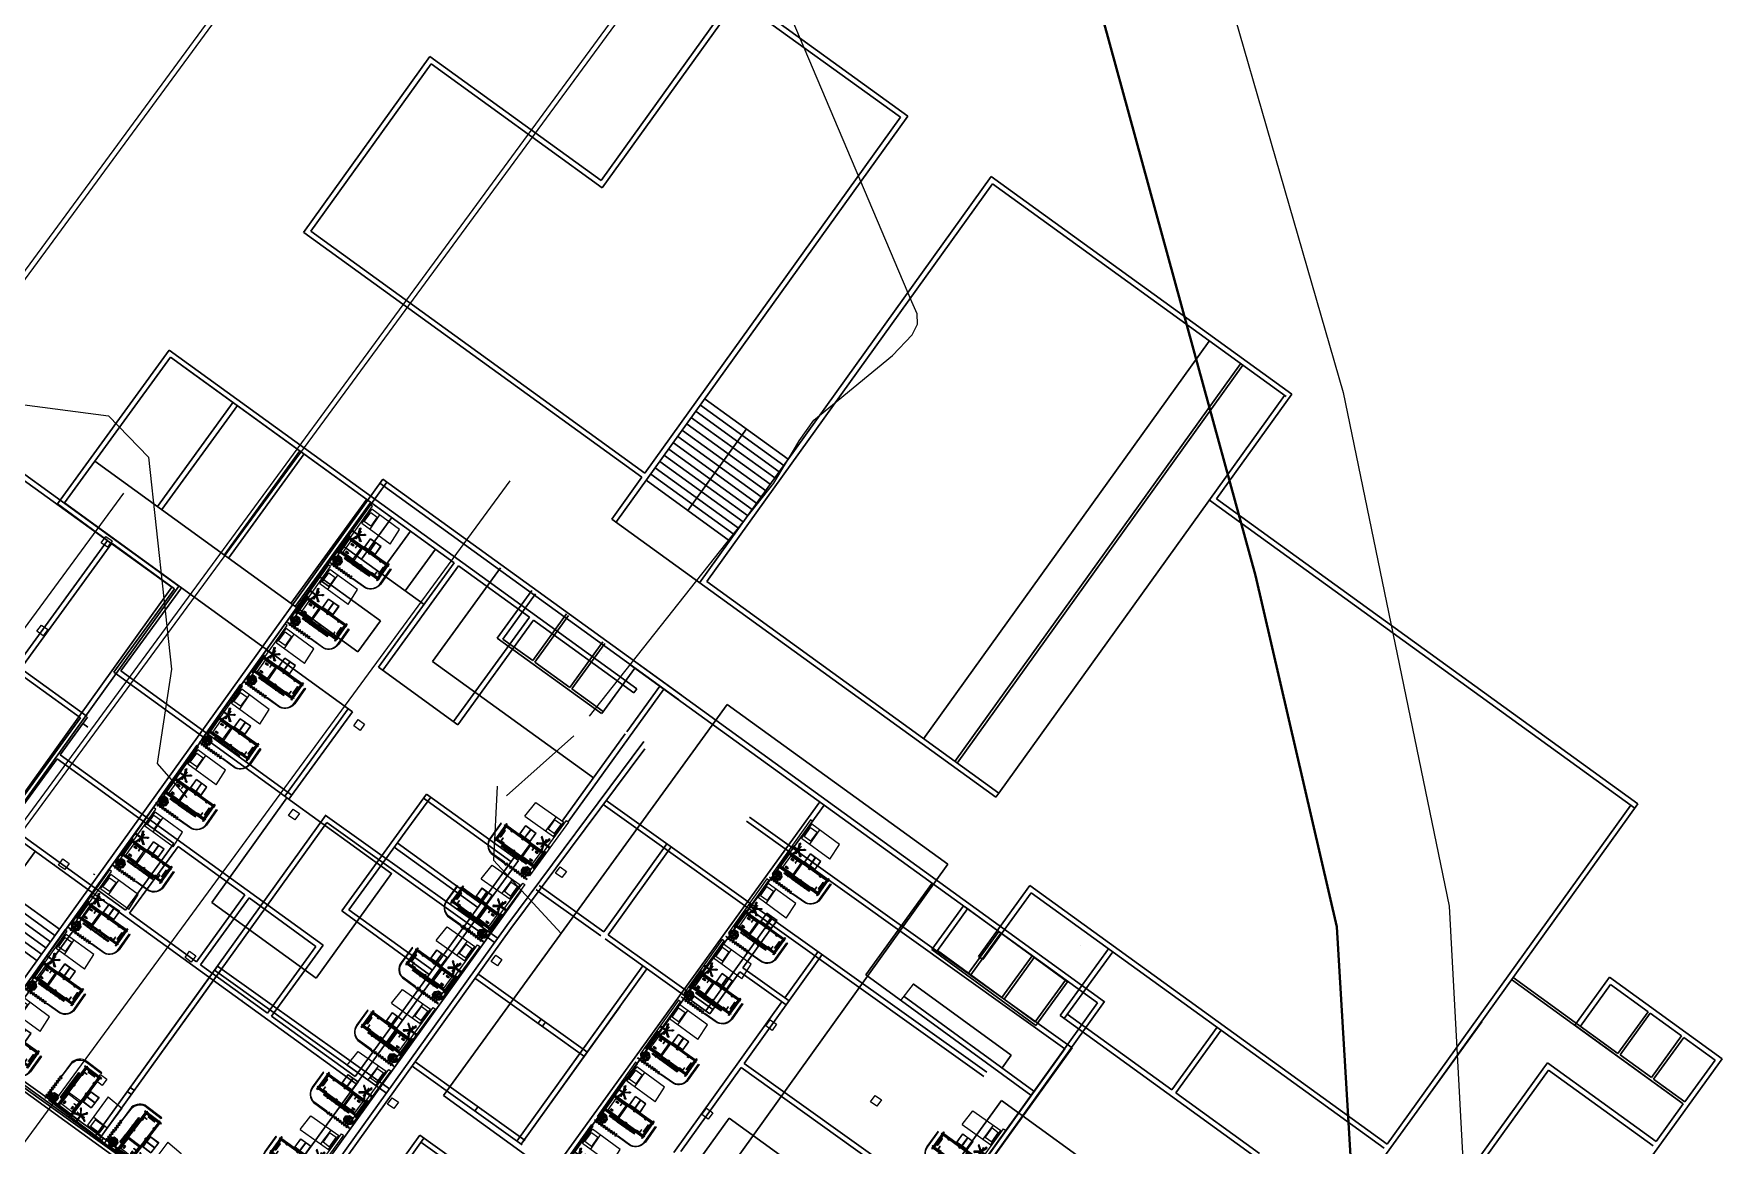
# Model space of a CAD drawing. Header units: metres. Extents: x 141303 to 146299, y 125960 to 127091.
# Drawn here: x 142355.6 to 142421.1, y 126645.2 to 126688.4 of the extents above; entities that cross this region are included whole.
import ezdxf

# ---------------------------------------------------------------- set-up
doc = ezdxf.new("R2010")
doc.units = ezdxf.units.M
doc.header["$MEASUREMENT"] = 0
for name, pattern in [('ACAD_ISO04W100', [30, 24, -3, 0, -3]), ('C05 _MOB-EQUIP URGENCIAS Y TOCOCIRUGÍA$0$006_URGENCIAS & TOCOCIRUGÍA$0$03.-PRIMER NIVEL GENERAL$0$XR-PLANTA 3ER NIVEL$0$DASHED', [19.05, 12.7, -6.35]), ('C05 _MOB-EQUIP URGENCIAS Y TOCOCIRUGÍA$0$006_URGENCIAS & TOCOCIRUGÍA$0$03.-PRIMER NIVEL GENERAL$0$XR-PLANTA 3ER NIVEL$0$DASHED2', [0.375, 0.25, -0.125])]:
    doc.linetypes.add(name, pattern=pattern)
doc.layers.add('FURNITURE', color=6, linetype='Continuous')
doc.layers.add('projection lines', color=221, linetype='Continuous')
for name, color, linetype, lineweight in [('new column', 4, 'Continuous', 25), ('NVMI-CONTOUR', 43, 'Continuous', 13), ('NVMI_ROAD', 253, 'Continuous', 20), ('NVMI_SITEBOUNDARY', 255, 'ACAD_ISO04W100', 40), ('NVMI_WALL', 7, 'Continuous', 30)]:
    doc.layers.add(name, color=color, linetype=linetype, lineweight=lineweight)
doc.layers.get('0').off()

# ---------------------------------------------------------------- blocks, each defined once
blk = doc.blocks.new('C05 _MOB-EQUIP URGENCIAS Y TOCOCIRUGÍA$0$cortina antibacterial')
blk.add_lwpolyline([(300.266, -580.673), (300.266, -580.651), (300.266, -580.673), (300.199, -580.673), (300.266, -580.761), (300.266, -580.783), (300.199, -580.783), (300.266, -580.871), (300.266, -580.893), (300.199, -580.893), (300.266, -580.981), (300.266, -581.003), (300.199, -581.003), (300.266, -581.091), (300.266, -581.113), (300.199, -581.113), (300.266, -581.201), (300.266, -581.223), (300.199, -581.223), (300.231, -581.309), (300.231, -581.921, 0.354939), (300.651, -582.281), (301.378, -582.281), (301.378, -582.311), (300.651, -582.311, -0.359051), (300.201, -581.921), (300.201, -581.313), (300.166, -581.223), (300.166, -581.201), (300.233, -581.201), (300.166, -581.113), (300.166, -581.091), (300.233, -581.091), (300.166, -581.003), (300.166, -580.981), (300.233, -580.981), (300.166, -580.893), (300.166, -580.871), (300.233, -580.871), (300.166, -580.783), (300.166, -580.761), (300.233, -580.761), (300.166, -580.673), (300.166, -580.651), (300.233, -580.651), (300.166, -580.563), (300.166, -580.541), (300.233, -580.541), (300.166, -580.453), (300.166, -580.431), (300.233, -580.431), (300.166, -580.343), (300.166, -580.321), (300.233, -580.321), (300.205, -580.281), (300.205, -580.211), (300.227, -580.211), (300.227, -580.274), (300.266, -580.321), (300.266, -580.343), (300.199, -580.343), (300.266, -580.431), (300.266, -580.453), (300.199, -580.453), (300.266, -580.541), (300.266, -580.563), (300.199, -580.563), (300.266, -580.651)], format="xyb")
blk = doc.blocks.new('bed ward')
at = {"layer": 'FURNITURE'}
for p, q in [((142390.8, 126644.899), (142391.223, 126645.43)), ((142391.223, 126645.43), (142392.307, 126644.667)), ((142390.8, 126644.899), (142391.91, 126644.116)), ((142392.007, 126644.879), (142391.6, 126644.335)), ((142391.91, 126644.116), (142392.307, 126644.667)), ((142392.41, 126644.731), (142392.492, 126644.674))]:
    blk.add_line(p, q, dxfattribs=at)
at = {"layer": 'FURNITURE', "linetype": 'Continuous', "lineweight": 0}
for p, q in [((142390.016, 126644.532, 310.935), (142389.675, 126644.062, 310.935)), ((142390.044, 126644.511, 310.935), (142389.703, 126644.042, 310.935)), ((142390.068, 126644.493, 310.935), (142389.727, 126644.024, 310.935)), ((142390.014, 126644.357, 310.935), (142389.84, 126644.118, 310.935)), ((142390.006, 126644.569, 310.935), (142389.991, 126644.549, 310.935)), ((142389.991, 126644.549, 310.935), (142391.569, 126643.403, 310.935)), ((142390.006, 126644.569, 310.935), (142391.583, 126643.423, 310.935)), ((142390.08, 126644.621, 310.935), (142390.03, 126644.551, 310.935)), ((142390.109, 126644.6, 310.935), (142390.058, 126644.53, 310.935)), ((142390.077, 126644.549, 310.935), (142390.061, 126644.528, 310.935)), ((142390.08, 126644.621, 310.935), (142390.109, 126644.6, 310.935)), ((142390.086, 126644.518, 310.935), (142390.082, 126644.513, 310.935)), ((142390.086, 126644.518, 310.935), (142391.51, 126643.483, 310.935)), ((142390.091, 126644.551, 310.935), (142391.539, 126643.499, 310.935)), ((142390.117, 126644.487, 310.935), (142390.103, 126644.468, 310.935)), ((142390.596, 126644.216, 310.935), (142390.831, 126644.54, 310.935)), ((142390.61, 126644.219, 310.935), (142390.834, 126644.526, 310.935)), ((142390.796, 126644.083, 310.935), (142391.02, 126644.391, 310.935)), ((142390.799, 126644.069, 310.935), (142391.034, 126644.393, 310.935)), ((142390.812, 126644.072, 310.935), (142391.036, 126644.379, 310.935)), ((142390.831, 126644.54, 310.935), (142391.236, 126644.246, 310.935)), ((142390.834, 126644.526, 310.935), (142391.02, 126644.391, 310.935)), ((142391.036, 126644.379, 310.935), (142391.222, 126644.244, 310.935)), ((142389.661, 126644.043, 310.935), (142389.61, 126643.973, 310.935)), ((142389.61, 126643.973, 310.935), (142389.639, 126643.953, 310.935)), ((142389.651, 126644.08, 310.935), (142389.637, 126644.06, 310.935)), ((142389.637, 126644.06, 310.935), (142391.214, 126642.914, 310.935)), ((142389.689, 126644.022, 310.935), (142389.639, 126643.953, 310.935)), ((142389.651, 126644.08, 310.935), (142391.228, 126642.934, 310.935)), ((142389.692, 126644.02, 310.935), (142389.677, 126643.999, 310.935)), ((142389.679, 126643.985, 310.935), (142391.13, 126642.931, 310.935)), ((142389.713, 126644.005, 310.935), (142389.706, 126643.995, 310.935)), ((142389.706, 126643.995, 310.935), (142391.13, 126642.961, 310.935)), ((142389.762, 126643.999, 310.935), (142389.748, 126643.979, 310.935)), ((142389.94, 126644.061, 310.935), (142389.858, 126643.948, 310.935)), ((142389.858, 126643.948, 310.935), (142389.98, 126643.859, 310.935)), ((142390.033, 126644.343, 310.935), (142389.859, 126644.104, 310.935)), ((142389.949, 126644.055, 310.935), (142389.873, 126643.95, 310.935)), ((142389.873, 126643.95, 310.935), (142389.937, 126643.904, 310.935)), ((142390.537, 126643.265, 310.935), (142389.878, 126643.743, 310.935)), ((142390.558, 126643.293, 310.935), (142389.899, 126643.772, 310.935)), ((142389.939, 126643.907, 310.935), (142389.93, 126643.895, 310.935)), ((142389.939, 126643.907, 310.935), (142389.989, 126643.871, 310.935)), ((142389.94, 126644.061, 310.935), (142389.949, 126644.055, 310.935)), ((142389.989, 126643.871, 310.935), (142389.98, 126643.859, 310.935)), ((142390.254, 126644.34, 310.935), (142390.245, 126644.328, 310.935)), ((142390.245, 126644.328, 310.935), (142390.294, 126644.292, 310.935)), ((142390.254, 126644.34, 310.935), (142390.303, 126644.304, 310.935)), ((142390.303, 126644.304, 310.935), (142390.294, 126644.292, 310.935)), ((142390.596, 126644.216, 310.935), (142391.001, 126643.923, 310.935)), ((142390.61, 126644.219, 310.935), (142390.796, 126644.083, 310.935)), ((142390.973, 126643.806, 310.935), (142390.661, 126643.376, 310.935)), ((142390.675, 126644.034, 310.935), (142390.666, 126644.022, 310.935)), ((142390.666, 126644.022, 310.935), (142390.716, 126643.986, 310.935)), ((142390.675, 126644.034, 310.935), (142390.725, 126643.998, 310.935)), ((142391.017, 126643.775, 310.935), (142390.704, 126643.344, 310.935)), ((142390.725, 126643.998, 310.935), (142390.716, 126643.986, 310.935)), ((142390.812, 126644.072, 310.935), (142390.999, 126643.936, 310.935)), ((142390.973, 126643.806, 310.935), (142391.148, 126643.68, 310.935)), ((142390.999, 126643.936, 310.935), (142391.222, 126644.244, 310.935)), ((142391.001, 126643.923, 310.935), (142391.236, 126644.246, 310.935)), ((142391.038, 126643.766, 310.935), (142391.047, 126643.779, 310.935)), ((142391.087, 126643.731, 310.935), (142391.038, 126643.766, 310.935)), ((142391.169, 126643.69, 310.935), (142391.047, 126643.779, 310.935)), ((142391.087, 126643.731, 310.935), (142391.096, 126643.743, 310.935)), ((142391.153, 126643.687, 310.935), (142391.09, 126643.734, 310.935)), ((142390.007, 126643.668, 310.935), (142390.009, 126643.67, 310.935)), ((142390.007, 126643.668, 310.935), (142390.052, 126643.639, 310.935)), ((142390.009, 126643.67, 310.935), (142390.053, 126643.642, 310.935)), ((142390.089, 126643.612, 310.935), (142390.009, 126643.67, 310.935)), ((142390.046, 126643.643, 310.935), (142390.091, 126643.614, 310.935)), ((142390.157, 126643.559, 310.935), (142390.158, 126643.562, 310.935)), ((142390.157, 126643.559, 310.935), (142390.201, 126643.531, 310.935)), ((142390.238, 126643.503, 310.935), (142390.158, 126643.562, 310.935)), ((142390.158, 126643.562, 310.935), (142390.203, 126643.533, 310.935)), ((142390.194, 126643.532, 310.935), (142390.238, 126643.503, 310.935)), ((142390.196, 126643.534, 310.935), (142390.24, 126643.506, 310.935)), ((142390.238, 126643.503, 310.935), (142390.24, 126643.506, 310.935)), ((142390.361, 126643.601, 310.935), (142390.352, 126643.589, 310.935)), ((142390.352, 126643.589, 310.935), (142390.401, 126643.553, 310.935)), ((142390.361, 126643.601, 310.935), (142390.41, 126643.565, 310.935)), ((142390.41, 126643.565, 310.935), (142390.401, 126643.553, 310.935)), ((142390.508, 126643.304, 310.935), (142390.51, 126643.306, 310.935)), ((142390.508, 126643.304, 310.935), (142390.552, 126643.276, 310.935)), ((142390.51, 126643.306, 310.935), (142390.554, 126643.278, 310.935)), ((142390.59, 126643.248, 310.935), (142390.51, 126643.306, 310.935)), ((142390.545, 126643.276, 310.935), (142390.59, 126643.248, 310.935)), ((142390.547, 126643.279, 310.935), (142390.591, 126643.251, 310.935)), ((142390.549, 126643.281, 310.935), (142390.571, 126643.312, 310.935)), ((142390.59, 126643.248, 310.935), (142390.591, 126643.251, 310.935)), ((142390.661, 126643.376, 310.935), (142391.093, 126643.062, 310.935)), ((142390.667, 126643.188, 310.935), (142390.669, 126643.191, 310.935)), ((142390.667, 126643.188, 310.935), (142390.711, 126643.16, 310.935)), ((142390.669, 126643.191, 310.935), (142390.713, 126643.163, 310.935)), ((142390.749, 126643.133, 310.935), (142390.669, 126643.191, 310.935)), ((142390.704, 126643.161, 310.935), (142390.749, 126643.133, 310.935)), ((142390.706, 126643.163, 310.935), (142390.75, 126643.135, 310.935)), ((142390.749, 126643.133, 310.935), (142390.75, 126643.135, 310.935)), ((142391.002, 126643.26, 310.935), (142390.975, 126643.223, 310.935)), ((142390.975, 126643.223, 310.935), (142391.064, 126643.158, 310.935)), ((142391.003, 126643.252, 310.935), (142390.983, 126643.224, 310.935)), ((142390.983, 126643.224, 310.935), (142391.063, 126643.167, 310.935)), ((142391.002, 126643.26, 310.935), (142391.091, 126643.196, 310.935)), ((142391.003, 126643.252, 310.935), (142391.083, 126643.194, 310.935)), ((142391.083, 126643.194, 310.935), (142391.063, 126643.167, 310.935)), ((142391.091, 126643.196, 310.935), (142391.064, 126643.158, 310.935)), ((142391.078, 126643.583, 310.935), (142391.153, 126643.687, 310.935)), ((142391.087, 126643.577, 310.935), (142391.078, 126643.583, 310.935)), ((142391.087, 126643.577, 310.935), (142391.169, 126643.69, 310.935)), ((142391.405, 126643.492, 310.935), (142391.093, 126643.062, 310.935)), ((142391.492, 126643.459, 310.935), (142391.13, 126642.961, 310.935)), ((142391.157, 126643.673, 310.935), (142391.405, 126643.492, 310.935)), ((142391.517, 126643.441, 310.935), (142391.176, 126642.972, 310.935)), ((142391.216, 126643.555, 310.935), (142391.189, 126643.518, 310.935)), ((142391.189, 126643.518, 310.935), (142391.278, 126643.453, 310.935)), ((142391.217, 126643.546, 310.935), (142391.197, 126643.519, 310.935)), ((142391.197, 126643.519, 310.935), (142391.276, 126643.461, 310.935)), ((142391.545, 126643.421, 310.935), (142391.204, 126642.952, 310.935)), ((142391.216, 126643.555, 310.935), (142391.305, 126643.49, 310.935)), ((142391.217, 126643.546, 310.935), (142391.296, 126643.489, 310.935)), ((142391.296, 126643.489, 310.935), (142391.276, 126643.461, 310.935)), ((142391.305, 126643.49, 310.935), (142391.278, 126643.453, 310.935)), ((142391.472, 126643.504, 310.935), (142391.458, 126643.484, 310.935)), ((142391.51, 126643.483, 310.935), (142391.506, 126643.478, 310.935)), ((142391.541, 126643.485, 310.935), (142391.526, 126643.464, 310.935)), ((142391.581, 126643.53, 310.935), (142391.531, 126643.461, 310.935)), ((142391.61, 126643.51, 310.935), (142391.559, 126643.44, 310.935)), ((142391.583, 126643.423, 310.935), (142391.569, 126643.403, 310.935)), ((142391.581, 126643.53, 310.935), (142391.61, 126643.51, 310.935)), ((142390.66, 126642.811, 310.935), (142390.746, 126642.929, 310.935)), ((142390.683, 126642.668, 310.935), (142390.66, 126642.811, 310.935)), ((142390.663, 126642.808, 310.935), (142390.749, 126642.926, 310.935)), ((142390.687, 126642.669, 310.935), (142390.664, 126642.811, 310.935)), ((142390.691, 126642.853, 310.935), (142390.748, 126642.812, 310.935)), ((142390.704, 126642.844, 310.935), (142390.727, 126642.877, 310.935)), ((142390.704, 126642.844, 310.935), (142390.707, 126642.842, 310.935)), ((142390.707, 126642.842, 310.935), (142390.73, 126642.874, 310.935)), ((142390.707, 126642.857, 310.935), (142390.717, 126642.869, 310.935)), ((142390.707, 126642.857, 310.935), (142390.711, 126642.854, 310.935)), ((142390.715, 126642.886, 310.935), (142390.772, 126642.845, 310.935)), ((142390.717, 126642.869, 310.935), (142390.72, 126642.867, 310.935)), ((142390.719, 126642.858, 310.935), (142390.729, 126642.851, 310.935)), ((142390.725, 126642.637, 310.935), (142390.766, 126642.694, 310.935)), ((142390.727, 126642.877, 310.935), (142390.73, 126642.874, 310.935)), ((142390.743, 126642.816, 310.935), (142390.767, 126642.849, 310.935)), ((142390.746, 126642.929, 310.935), (142390.888, 126642.951, 310.935)), ((142390.746, 126642.925, 310.935), (142390.889, 126642.947, 310.935)), ((142390.748, 126642.812, 310.935), (142390.772, 126642.845, 310.935)), ((142390.758, 126642.613, 310.935), (142390.799, 126642.67, 310.935)), ((142390.763, 126642.689, 310.935), (142390.796, 126642.665, 310.935)), ((142390.766, 126642.694, 310.935), (142390.799, 126642.67, 310.935)), ((142390.8, 126642.586, 310.935), (142390.943, 126642.609, 310.935)), ((142390.801, 126642.582, 310.935), (142390.943, 126642.605, 310.935)), ((142390.886, 126642.948, 310.935), (142391.004, 126642.862, 310.935)), ((142390.888, 126642.951, 310.935), (142391.006, 126642.866, 310.935)), ((142390.89, 126642.864, 310.935), (142390.931, 126642.921, 310.935)), ((142390.89, 126642.864, 310.935), (142390.923, 126642.84, 310.935)), ((142390.893, 126642.869, 310.935), (142390.926, 126642.845, 310.935)), ((142390.917, 126642.689, 310.935), (142390.941, 126642.722, 310.935)), ((142390.917, 126642.689, 310.935), (142390.974, 126642.647, 310.935)), ((142390.922, 126642.685, 310.935), (142390.946, 126642.718, 310.935)), ((142390.923, 126642.84, 310.935), (142390.964, 126642.896, 310.935)), ((142390.94, 126642.607, 310.935), (142391.026, 126642.726, 310.935)), ((142390.941, 126642.722, 310.935), (142390.998, 126642.681, 310.935)), ((142390.943, 126642.605, 310.935), (142391.029, 126642.723, 310.935)), ((142390.959, 126642.659, 310.935), (142390.982, 126642.692, 310.935)), ((142390.959, 126642.659, 310.935), (142390.962, 126642.657, 310.935)), ((142390.962, 126642.657, 310.935), (142390.985, 126642.689, 310.935)), ((142390.965, 126642.679, 310.935), (142390.97, 126642.676, 310.935)), ((142390.969, 126642.667, 310.935), (142390.972, 126642.664, 310.935)), ((142390.972, 126642.664, 310.935), (142390.981, 126642.677, 310.935)), ((142390.978, 126642.68, 310.935), (142390.981, 126642.677, 310.935)), ((142390.982, 126642.692, 310.935), (142390.985, 126642.689, 310.935)), ((142391.025, 126642.722, 310.935), (142391.002, 126642.865, 310.935)), ((142391.029, 126642.723, 310.935), (142391.006, 126642.866, 310.935)), ((142391.117, 126643.015, 310.935), (142391.103, 126642.996, 310.935)), ((142391.162, 126642.953, 310.935), (142391.111, 126642.883, 310.935)), ((142391.111, 126642.883, 310.935), (142391.139, 126642.863, 310.935)), ((142391.19, 126642.932, 310.935), (142391.139, 126642.863, 310.935)), ((142391.159, 126642.955, 310.935), (142391.144, 126642.934, 310.935)), ((142391.228, 126642.934, 310.935), (142391.214, 126642.914, 310.935))]:
    blk.add_line(p, q, dxfattribs=at)
at = {"layer": 'FURNITURE', "lineweight": 0}
for p, q in [((142390.901, 126642.653, 310.935), (142392.41, 126644.731, 310.935)), ((142392.492, 126644.674, 310.935), (142390.981, 126642.594, 310.935)), ((142391.441, 126643.721, 310.935), (142391.621, 126643.968, 310.935)), ((142390.981, 126642.594, 310.935), (142390.901, 126642.653, 310.935))]:
    blk.add_line(p, q, dxfattribs=at)
at = {"layer": 'FURNITURE', "linetype": 'C05 _MOB-EQUIP URGENCIAS Y TOCOCIRUGÍA$0$006_URGENCIAS & TOCOCIRUGÍA$0$03.-PRIMER NIVEL GENERAL$0$XR-PLANTA 3ER NIVEL$0$DASHED2', "lineweight": 0}
for p, q in [((142389.878, 126643.743, 310.935), (142389.899, 126643.772, 310.935)), ((142389.883, 126643.746, 310.935), (142389.898, 126643.766, 310.935)), ((142389.906, 126643.726, 310.935), (142389.884, 126643.742, 310.935)), ((142389.924, 126643.75, 310.935), (142389.902, 126643.767, 310.935)), ((142389.91, 126643.727, 310.935), (142389.924, 126643.747, 310.935)), ((142390.544, 126643.274, 310.935), (142389.914, 126643.732, 310.935)), ((142390.551, 126643.283, 310.935), (142389.92, 126643.741, 310.935)), ((142390.023, 126643.61, 310.935), (142390.045, 126643.64, 310.935)), ((142390.027, 126643.607, 310.935), (142390.023, 126643.61, 310.935)), ((142390.027, 126643.607, 310.935), (142390.05, 126643.637, 310.935)), ((142390.045, 126643.64, 310.935), (142390.089, 126643.612, 310.935)), ((142390.048, 126643.645, 310.935), (142390.07, 126643.675, 310.935)), ((142390.053, 126643.642, 310.935), (142390.075, 126643.672, 310.935)), ((142390.075, 126643.672, 310.935), (142390.07, 126643.675, 310.935)), ((142390.089, 126643.612, 310.935), (142390.091, 126643.614, 310.935)), ((142390.172, 126643.501, 310.935), (142390.194, 126643.532, 310.935)), ((142390.177, 126643.498, 310.935), (142390.172, 126643.501, 310.935)), ((142390.177, 126643.498, 310.935), (142390.199, 126643.528, 310.935)), ((142390.198, 126643.537, 310.935), (142390.22, 126643.567, 310.935)), ((142390.203, 126643.533, 310.935), (142390.224, 126643.564, 310.935)), ((142390.224, 126643.564, 310.935), (142390.22, 126643.567, 310.935)), ((142390.352, 126643.384, 310.935), (142390.387, 126643.433, 310.935)), ((142390.361, 126643.377, 310.935), (142390.397, 126643.426, 310.935)), ((142390.524, 126643.246, 310.935), (142390.545, 126643.276, 310.935)), ((142390.528, 126643.243, 310.935), (142390.524, 126643.246, 310.935)), ((142390.528, 126643.243, 310.935), (142390.55, 126643.273, 310.935)), ((142390.696, 126643.149, 310.935), (142390.542, 126643.261, 310.935)), ((142390.703, 126643.159, 310.935), (142390.549, 126643.271, 310.935)), ((142390.554, 126643.278, 310.935), (142390.576, 126643.308, 310.935)), ((142390.709, 126643.168, 310.935), (142390.555, 126643.28, 310.935)), ((142390.717, 126643.178, 310.935), (142390.562, 126643.29, 310.935)), ((142390.576, 126643.308, 310.935), (142390.571, 126643.312, 310.935)), ((142390.682, 126643.131, 310.935), (142390.704, 126643.161, 310.935)), ((142390.687, 126643.127, 310.935), (142390.682, 126643.131, 310.935)), ((142390.687, 126643.127, 310.935), (142390.709, 126643.158, 310.935)), ((142390.849, 126643.038, 310.935), (142390.701, 126643.146, 310.935)), ((142390.708, 126643.166, 310.935), (142390.73, 126643.196, 310.935)), ((142390.828, 126643.068, 310.935), (142390.708, 126643.156, 310.935)), ((142390.713, 126643.163, 310.935), (142390.735, 126643.193, 310.935)), ((142390.835, 126643.077, 310.935), (142390.714, 126643.165, 310.935)), ((142390.87, 126643.066, 310.935), (142390.721, 126643.174, 310.935)), ((142390.735, 126643.193, 310.935), (142390.73, 126643.196, 310.935)), ((142390.824, 126643.063, 310.935), (142390.839, 126643.083, 310.935)), ((142390.847, 126643.043, 310.935), (142390.825, 126643.059, 310.935)), ((142390.864, 126643.067, 310.935), (142390.842, 126643.083, 310.935)), ((142390.849, 126643.038, 310.935), (142390.87, 126643.066, 310.935)), ((142390.85, 126643.044, 310.935), (142390.865, 126643.064, 310.935))]:
    blk.add_line(p, q, dxfattribs=at)
at = {"layer": 'FURNITURE', "linetype": 'C05 _MOB-EQUIP URGENCIAS Y TOCOCIRUGÍA$0$006_URGENCIAS & TOCOCIRUGÍA$0$03.-PRIMER NIVEL GENERAL$0$XR-PLANTA 3ER NIVEL$0$DASHED', "lineweight": 0}
for p, q in [((142390.748, 126642.812, 310.935), (142390.816, 126642.762, 310.935)), ((142390.766, 126642.694, 310.935), (142390.89, 126642.864, 310.935)), ((142390.772, 126642.845, 310.935), (142390.84, 126642.796, 310.935)), ((142390.799, 126642.67, 310.935), (142390.923, 126642.84, 310.935)), ((142390.849, 126642.738, 310.935), (142390.917, 126642.689, 310.935)), ((142390.873, 126642.771, 310.935), (142390.941, 126642.722, 310.935))]:
    blk.add_line(p, q, dxfattribs=at)
at = {"layer": 'FURNITURE'}
blk.add_lwpolyline([(142391.695, 126644.412), (142391.949, 126644.229), (142392.204, 126644.583), (142391.95, 126644.766)], close=True, dxfattribs=at)
at = {"layer": 'FURNITURE', "lineweight": 0, "elevation": 310.935}
for points in [[(142391.5, 126643.863), (142391.252, 126643.862), (142391.252, 126643.826), (142391.5, 126643.827)], [(142391.496, 126643.797), (142391.426, 126643.585), (142391.46, 126643.574), (142391.538, 126643.809)], [(142391.539, 126643.88), (142391.462, 126644.116), (142391.428, 126644.105), (142391.504, 126643.869)], [(142391.546, 126643.812), (142391.746, 126643.666), (142391.768, 126643.695), (142391.567, 126643.841)], [(142391.567, 126643.848), (142391.771, 126643.989), (142391.75, 126644.019), (142391.563, 126643.889)]]:
    blk.add_lwpolyline(points, dxfattribs=at)
blk.add_lwpolyline([(142391.632, 126643.983, 2.414214), (142391.621, 126643.969), (142391.614, 126643.974), (142391.434, 126643.726), (142391.441, 126643.721, 2.414214), (142391.43, 126643.706)], format="xyb", dxfattribs=at)
at = {"layer": 'FURNITURE', "linetype": 'C05 _MOB-EQUIP URGENCIAS Y TOCOCIRUGÍA$0$006_URGENCIAS & TOCOCIRUGÍA$0$03.-PRIMER NIVEL GENERAL$0$XR-PLANTA 3ER NIVEL$0$DASHED2', "lineweight": 0}
for centre, radius in [((142389.903, 126643.747, 310.935), 0.000769), ((142389.953, 126643.71, 310.935), 0.003), ((142390.148, 126643.569, 310.935), 0.003), ((142390.601, 126643.24, 310.935), 0.003), ((142390.795, 126643.099, 310.935), 0.003), ((142390.845, 126643.062, 310.935), 0.000769)]:
    blk.add_circle(centre, radius, dxfattribs=at)
at = {"layer": 'FURNITURE', "linetype": 'Continuous', "lineweight": 0}
for radius in [0.155, 0.142, 0.1]:
    blk.add_circle((142390.844, 126642.767, 310.935), radius, dxfattribs=at)
for centre, radius, start, end in [((142390.024, 126644.35, 310.935), 0.012, 324.006, 144.006), ((142390.085, 126644.543, 310.935), 0.01, 54.006, 144.006), ((142389.685, 126643.993, 310.935), 0.01, 144.006, 234.006), ((142389.85, 126644.111, 310.935), 0.012, 144.006, 324.006), ((142391.533, 126643.491, 310.935), 0.01, 324.006, 54.006), ((142390.844, 126642.767, 310.935), 0.149, 144.006, 324.006), ((142391.136, 126642.939, 310.935), 0.01, 234.006, 324.006)]:
    blk.add_arc(centre, radius, start, end, dxfattribs=at)
at = {"layer": 'FURNITURE', "linetype": 'C05 _MOB-EQUIP URGENCIAS Y TOCOCIRUGÍA$0$006_URGENCIAS & TOCOCIRUGÍA$0$03.-PRIMER NIVEL GENERAL$0$XR-PLANTA 3ER NIVEL$0$DASHED2', "lineweight": 0}
for centre, radius, start, end in [((142389.885, 126643.744, 310.935), 0.0025, 144.006, 234.006), ((142389.9, 126643.765, 310.935), 0.0025, 54.006, 144.006), ((142389.908, 126643.728, 310.935), 0.0025, 234.006, 324.006), ((142389.922, 126643.748, 310.935), 0.0025, 324.006, 54.006), ((142390.356, 126643.38, 310.935), 0.0058, 144.006, 324.006), ((142390.392, 126643.429, 310.935), 0.0058, 324.006, 144.006), ((142390.826, 126643.061, 310.935), 0.0025, 144.006, 234.006), ((142390.841, 126643.081, 310.935), 0.0025, 54.006, 144.006), ((142390.848, 126643.045, 310.935), 0.0025, 234.006, 324.006), ((142390.863, 126643.065, 310.935), 0.0025, 324.006, 54.006)]:
    blk.add_arc(centre, radius, start, end, dxfattribs=at)
at = {"layer": 'FURNITURE', "lineweight": 0}
for centre, radius, start, end in [((142391.288, 126643.844, 310.935), 0.027, 41.94298, 138.32235), ((142391.288, 126643.844, 310.935), 0.027, 221.94298, 318.32235), ((142391.456, 126644.076, 310.935), 0.027, 149.76187, 246.14124), ((142391.456, 126644.076, 310.935), 0.027, 329.76187, 66.14124), ((142391.531, 126643.845, 310.935), 0.036, 68.48351, 219.52848), ((142391.531, 126643.845, 310.935), 0.036, 234.006, 54.006), ((142391.531, 126643.845, 310.935), 0.018, 84.006, 204.006), ((142391.531, 126643.845, 310.935), 0.018, 234.006, 54.006), ((142391.728, 126643.702, 310.935), 0.027, 185.7848, 282.16417), ((142391.731, 126643.983, 310.935), 0.027, 76.56714, 172.94651), ((142391.728, 126643.702, 310.935), 0.027, 5.7848, 102.16417), ((142391.731, 126643.983, 310.935), 0.027, 256.56714, 352.94651), ((142391.455, 126643.614, 310.935), 0.027, 113.50803, 209.8874), ((142391.455, 126643.614, 310.935), 0.027, 293.50803, 29.8874)]:
    blk.add_arc(centre, radius, start, end, dxfattribs=at)
at = {"layer": 'FURNITURE', "lineweight": 0, "xscale": -1, "rotation": 234.0059966302266}
blk.add_blockref('C05 _MOB-EQUIP URGENCIAS Y TOCOCIRUGÍA$0$cortina antibacterial', (142683.881, 126058.568, 310.935), dxfattribs=at)

msp = doc.modelspace()

# ---------------------------------------------------------------- linework, layer by layer
at = {"layer": 'FURNITURE'}
msp.add_line((142389.72293, 126651.48335), (142389.22647, 126650.84074), dxfattribs=at)
at = {"layer": 'new column'}
for p, q in [((142358.21768, 126668.60355), (142358.39215, 126668.8476)), ((142358.46173, 126668.42909), (142358.21768, 126668.60355)), ((142358.39215, 126668.8476), (142358.6362, 126668.67314)), ((142358.6362, 126668.67314), (142358.46173, 126668.42909)), ((142355.72568, 126665.16834), (142355.90015, 126665.4124)), ((142355.90015, 126665.4124), (142356.1442, 126665.23793)), ((142355.96973, 126664.99388), (142355.72568, 126665.16834)), ((142356.1442, 126665.23793), (142355.96973, 126664.99388)), ((142368.01545, 126661.49826), (142368.18992, 126661.74231)), ((142368.2595, 126661.32379), (142368.01545, 126661.49826)), ((142368.18992, 126661.74231), (142368.43397, 126661.56785)), ((142368.43397, 126661.56785), (142368.2595, 126661.32379)), ((142365.48774, 126658.02769), (142365.66221, 126658.27174)), ((142365.66221, 126658.27174), (142365.90626, 126658.09728)), ((142365.73179, 126657.85322), (142365.48774, 126658.02769)), ((142365.90626, 126658.09728), (142365.73179, 126657.85322)), ((142356.55547, 126656.09583), (142356.72993, 126656.33988)), ((142356.72993, 126656.33988), (142356.97398, 126656.16541)), ((142356.97398, 126656.16541), (142356.79952, 126655.92136)), ((142356.79952, 126655.92136), (142356.55547, 126656.09583)), ((142375.84747, 126655.78531), (142376.02194, 126656.02936)), ((142376.09152, 126655.61084), (142375.84747, 126655.78531)), ((142376.02194, 126656.02936), (142376.26599, 126655.85489)), ((142376.26599, 126655.85489), (142376.09152, 126655.61084)), ((142361.46918, 126652.50846), (142361.64365, 126652.75251)), ((142361.71323, 126652.33399), (142361.46918, 126652.50846)), ((142361.64365, 126652.75251), (142361.8877, 126652.57804)), ((142361.8877, 126652.57804), (142361.71323, 126652.33399)), ((142373.34654, 126652.36361), (142373.521, 126652.60766)), ((142373.59059, 126652.18914), (142373.34654, 126652.36361)), ((142373.521, 126652.60766), (142373.76505, 126652.43319)), ((142373.76505, 126652.43319), (142373.59059, 126652.18914)), ((142384.00091, 126649.85469), (142384.17538, 126650.09875)), ((142384.24496, 126649.68023), (142384.00091, 126649.85469)), ((142384.17538, 126650.09875), (142384.41943, 126649.92428)), ((142384.41943, 126649.92428), (142384.24496, 126649.68023)), ((142358.01531, 126647.72288), (142358.18977, 126647.96693)), ((142358.25936, 126647.54841), (142358.01531, 126647.72288)), ((142358.18977, 126647.96693), (142358.43382, 126647.79246)), ((142358.43382, 126647.79246), (142358.25936, 126647.54841)), ((142369.33032, 126646.82806), (142369.50478, 126647.07211)), ((142369.50478, 126647.07211), (142369.74884, 126646.89765)), ((142388.06623, 126646.91762), (142388.2407, 126647.16167)), ((142388.2407, 126647.16167), (142388.48475, 126646.98721)), ((142388.48475, 126646.98721), (142388.31028, 126646.74315)), ((142369.57437, 126646.65359), (142369.33032, 126646.82806)), ((142369.74884, 126646.89765), (142369.57437, 126646.65359)), ((142381.52555, 126646.41688), (142381.70002, 126646.66093)), ((142381.7696, 126646.24241), (142381.52555, 126646.41688)), ((142381.70002, 126646.66093), (142381.94407, 126646.48646)), ((142381.94407, 126646.48646), (142381.7696, 126646.24241)), ((142388.31028, 126646.74315), (142388.06623, 126646.91762))]:
    msp.add_line(p, q, dxfattribs=at)
at = {"layer": 'NVMI-CONTOUR'}
for p, q in [((142389.67067, 126677.95068), (142379.84947, 126701.14433)), ((142389.87284, 126677.48216), (142389.67067, 126677.95068)), ((142389.892, 126677.08847), (142389.87284, 126677.48216)), ((142388.91359, 126675.8671), (142389.68568, 126676.66645)), ((142389.68568, 126676.66645), (142389.892, 126677.08847)), ((142385.86028, 126673.36054), (142388.91359, 126675.8671)), ((142385.29106, 126672.5539), (142385.86028, 126673.36054)), ((142386.07061, 126673.51863), (142386.13209, 126673.58368)), ((142385.1125, 126672.25357), (142385.29106, 126672.5539)), ((142384.31588, 126670.91369), (142385.1125, 126672.25357)), ((142377.16184, 126661.87158), (142384.31588, 126670.91369)), ((142373.94525, 126658.78863), (142376.55897, 126661.1096)), ((142373.57614, 126659.15743), (142373.43615, 126656.28258)), ((142376.06704, 126653.44288), (142373.43615, 126656.28258))]:
    msp.add_line(p, q, dxfattribs=at)
at = {"layer": 'NVMI-CONTOUR', "linetype": 'Continuous'}
msp.add_lwpolyline([(142317.60324, 126581.33095), (142316.78728, 126610.20444), (142314.1342, 126673.7764), (142314.12853, 126674.15146), (142314.26612, 126674.60193), (142314.90792, 126675.28619), (142315.74835, 126675.68784), (142316.62589, 126676.17209), (142320.06044, 126676.70006), (142325.48564, 126677.18649), (142327.9085, 126677.20279), (142332.74228, 126676.97116), (142338.21862, 126676.40571), (142343.74206, 126675.63791), (142351.00528, 126674.51855), (142358.50182, 126673.52856), (142360.05552, 126671.92175), (142360.94497, 126663.69878), (142360.39173, 126660.04397), (142361.53761, 126658.71513)], dxfattribs=at)
at = {"layer": 'NVMI_ROAD'}
msp.add_lwpolyline([(142371.3586, 126719.56791), (142371.17971, 126714.26176), (142374.71573, 126710.1004), (142387.46837, 126711.95598), (142391.70659, 126711.61396), (142393.51008, 126710.00497), (142397.64103, 126705.10286), (142399.21769, 126699.30124), (142406.39606, 126674.43512), (142410.50789, 126654.51048), (142416.71785, 126539.32039)], dxfattribs=at)
at = {"layer": 'NVMI_SITEBOUNDARY', "linetype": 'ByBlock'}
for p, q in [((142392.43295, 126705.90069), (142400.37518, 126676.90277)), ((142400.37518, 126676.90277), (142402.99723, 126667.32938)), ((142402.99723, 126667.32938), (142406.1588, 126653.70749)), ((142406.1588, 126653.70749), (142412.66448, 126543.07923))]:
    msp.add_line(p, q, dxfattribs=at)
at = {"layer": 'NVMI_WALL'}
for p, q in [((142377.61377, 126682.65917), (142382.86365, 126689.96943)), ((142377.65911, 126682.37942), (142382.90898, 126689.68969)), ((142389.50544, 126685.16032), (142382.86365, 126689.96943)), ((142389.22679, 126685.11516), (142382.90898, 126689.68969)), ((142366.07164, 126680.64473), (142370.97198, 126687.46828)), ((142366.35076, 126680.69052), (142371.01731, 126687.18854)), ((142377.61377, 126682.65917), (142370.97198, 126687.46828)), ((142377.65911, 126682.37942), (142371.01731, 126687.18854)), ((142378.17951, 126669.38934), (142389.50544, 126685.16032)), ((142379.31035, 126671.30688), (142389.22679, 126685.11516)), ((142381.42849, 126667.05608), (142392.74534, 126682.81441)), ((142381.7076, 126667.10187), (142392.79067, 126682.53466)), ((142404.40898, 126674.36913), (142392.74534, 126682.81441)), ((142404.19024, 126674.28059), (142392.79067, 126682.53466)), ((142379.19369, 126671.14443), (142366.0721, 126680.64536)), ((142379.31035, 126671.30688), (142366.35076, 126680.69052)), ((142356.51955, 126670.10859), (142360.85615, 126676.0792)), ((142356.7989, 126670.15288), (142360.90061, 126675.80008)), ((142360.85615, 126676.0792), (142378.99899, 126662.94253)), ((142360.90061, 126675.80008), (142371.91619, 126667.82404)), ((142390.12316, 126660.99112), (142401.20624, 126676.42391)), ((142361.37799, 126675.45442), (142371.91619, 126667.82404)), ((142391.34153, 126660.11615), (142402.42461, 126675.54894)), ((142391.42276, 126660.05782), (142402.50583, 126675.49061)), ((142360.40155, 126670.00807), (142363.33973, 126674.05334)), ((142360.56337, 126669.89054), (142363.50155, 126673.93581)), ((142384.69553, 126671.60533), (142381.47329, 126673.93845)), ((142384.87053, 126671.849), (142381.64924, 126674.18144)), ((142393.04725, 126658.89119), (142404.13032, 126674.32397)), ((142401.49238, 126670.30787), (142404.40898, 126674.36913)), ((142384.17055, 126670.8743), (142380.94547, 126673.20948)), ((142384.34554, 126671.11798), (142381.12141, 126673.45247)), ((142384.52054, 126671.36165), (142381.29735, 126673.69546)), ((142383.82055, 126670.38695), (142380.59358, 126672.7235)), ((142383.99555, 126670.63063), (142380.76953, 126672.96649)), ((142380.97563, 126669.85418), (142383.25058, 126673.02196)), ((142362.99067, 126668.12753), (142365.92885, 126672.1728)), ((142363.15249, 126668.00999), (142366.09067, 126672.05526)), ((142383.29557, 126669.65592), (142380.06576, 126671.99453)), ((142383.47056, 126669.8996), (142380.2417, 126672.23752)), ((142383.64556, 126670.14327), (142380.41764, 126672.48051)), ((142361.23238, 126666.92373), (142354.59058, 126671.73285)), ((142360.95372, 126666.87857), (142354.63591, 126671.4531)), ((142357.97424, 126671.77108), (142368.16891, 126664.36644)), ((142382.77058, 126668.9249), (142379.53793, 126671.26556)), ((142382.94557, 126669.16857), (142379.71387, 126671.50855)), ((142383.12057, 126669.41225), (142379.88982, 126671.75154)), ((142353.15542, 126648.8195), (142369.13883, 126671.07584)), ((142353.31787, 126648.70283), (142369.30083, 126670.95854)), ((142380.60896, 126662.52375), (142369.02217, 126670.91339)), ((142380.72625, 126662.68574), (142369.13883, 126671.07584)), ((142378.02705, 126669.51992), (142379.19369, 126671.14443)), ((142382.59558, 126668.68122), (142379.35568, 126671.02713)), ((142356.51955, 126670.10859), (142358.46139, 126668.69819)), ((142361.32987, 126666.86193), (142356.7989, 126670.15288)), ((142365.57979, 126666.24698), (142368.51797, 126670.29225)), ((142365.57979, 126666.24698), (142368.51797, 126670.29225)), ((142365.74161, 126666.12945), (142368.67979, 126670.17472)), ((142417.71792, 126658.31254), (142401.21372, 126670.26271)), ((142417.83521, 126658.47453), (142401.49238, 126670.30787)), ((142368.43498, 126669.75288), (142362.0453, 126660.85547)), ((142368.31094, 126667.96526), (142369.48889, 126669.58705)), ((142392.93059, 126658.72873), (142378.02705, 126669.51992)), ((142351.75186, 126659.46055), (142358.46139, 126668.69819)), ((142355.10101, 126663.7313), (142358.62703, 126668.58591)), ((142361.05433, 126666.8229), (142358.62703, 126668.58591)), ((142369.03992, 126667.43743), (142370.21708, 126669.05815)), ((142382.71288, 126668.84321), (142382.71225, 126668.84367)), ((142367.50097, 126668.55173), (142370.74325, 126666.2041)), ((142370.01188, 126666.73366), (142371.188, 126668.35294)), ((142379.804, 126668.22271), (142379.80899, 126668.22967)), ((142366.45556, 126667.33948), (142366.44169, 126667.34952)), ((142366.61947, 126667.33808), (142369.04938, 126665.57866)), ((142368.97801, 126663.77877), (142371.91619, 126667.82404)), ((142369.13983, 126663.66123), (142372.07819, 126667.70674)), ((142373.70527, 126667.63449), (142371.07158, 126663.99716)), ((142372.07819, 126667.70674), (142374.83208, 126665.71273)), ((142349.90644, 126651.15276), (142361.23238, 126666.92373)), ((142351.03728, 126653.07029), (142360.95372, 126666.87857)), ((142358.70365, 126663.58649), (142361.05433, 126666.8229)), ((142358.983, 126663.63078), (142361.32987, 126666.86193)), ((142361.32987, 126666.86193), (142367.96449, 126662.04303)), ((142367.07184, 126666.89325), (142366.73118, 126667.13991)), ((142374.92022, 126666.75478), (142373.58198, 126664.90656)), ((142393.04725, 126658.89119), (142381.7076, 126667.10187)), ((142375.06712, 126666.61664), (142373.80262, 126664.87026)), ((142368.16891, 126664.36644), (142369.04938, 126665.57866)), ((142371.89077, 126661.66316), (142374.83208, 126665.71273)), ((142372.05259, 126661.54562), (142374.99408, 126665.59544)), ((142376.26978, 126665.8466), (142374.95742, 126664.03411)), ((142374.99408, 126665.59544), (142378.88169, 126662.78054)), ((142376.35078, 126665.78795), (142375.03841, 126663.97546)), ((142369.85935, 126664.99218), (142369.86354, 126664.98915)), ((142377.63182, 126661.9742), (142373.58198, 126664.90656)), ((142374.95742, 126664.03411), (142373.80262, 126664.87026)), ((142377.67411, 126664.76077), (142376.39452, 126662.99355)), ((142377.75511, 126664.70213), (142376.47552, 126662.9349)), ((142353.43453, 126648.86528), (142364.51761, 126664.29807)), ((142377.63614, 126664.31731), (142377.64069, 126664.32364)), ((142397.14405, 126650.79813), (142378.86271, 126664.03508)), ((142357.41077, 126661.80647), (142354.98347, 126663.56948)), ((142357.67786, 126661.85967), (142355.10101, 126663.7313)), ((142365.50009, 126658.65006), (142358.70365, 126663.58649)), ((142365.61763, 126658.81188), (142358.983, 126663.63078)), ((142368.97801, 126663.77877), (142372.05259, 126661.54562)), ((142377.31172, 126659.47887), (142371.07158, 126663.99716)), ((142376.39452, 126662.99355), (142375.03841, 126663.97546)), ((142378.91645, 126663.74126), (142377.63686, 126661.97404)), ((142396.86539, 126650.75297), (142378.74541, 126663.87308)), ((142363.58429, 126662.99847), (142363.57925, 126663.00212)), ((142363.64263, 126663.07969), (142363.6379, 126663.08312)), ((142363.64263, 126663.07969), (142363.6379, 126663.08312)), ((142380.05041, 126662.9202), (142376.32931, 126657.78105)), ((142377.69047, 126662.05519), (142376.47552, 126662.9349)), ((142379.88842, 126663.03749), (142378.60882, 126661.27027)), ((142378.99899, 126662.94253), (142378.88169, 126662.78054)), ((142365.33827, 126658.7676), (142367.80267, 126662.16057)), ((142365.50009, 126658.65006), (142367.96449, 126662.04303)), ((142371.49416, 126647.1637), (142382.50665, 126662.32562)), ((142391.06396, 126656.12953), (142382.50665, 126662.32562)), ((142354.4613, 126657.74566), (142357.41077, 126661.80647)), ((142356.62138, 126660.37931), (142357.67887, 126661.83526)), ((142357.50085, 126661.59443), (142357.69479, 126661.45401)), ((142362.65098, 126661.69887), (142362.64089, 126661.70617)), ((142362.70932, 126661.78009), (142362.69954, 126661.78717)), ((142373.94985, 126653.75169), (142379.26423, 126660.88813)), ((142378.55018, 126661.18927), (142376.10015, 126657.80558)), ((142354.62329, 126657.62836), (142356.50384, 126660.21749)), ((142356.50384, 126660.21749), (142361.03967, 126656.93323)), ((142356.62114, 126660.37948), (142366.82699, 126652.98974)), ((142361.71767, 126660.39926), (142361.70253, 126660.41022)), ((142361.776, 126660.48049), (142361.76118, 126660.49122)), ((142374.11026, 126653.63223), (142379.30751, 126660.61139)), ((142351.75186, 126659.46055), (142368.11325, 126647.61378)), ((142355.72907, 126659.55004), (142355.70384, 126659.56831)), ((142355.84636, 126659.71203), (142355.8205, 126659.73076)), ((142367.5465, 126654.32068), (142370.83746, 126658.85165)), ((142370.83746, 126658.85165), (142374.40133, 126656.27117)), ((142392.93059, 126658.72873), (142393.04725, 126658.89119)), ((142362.50763, 126654.64189), (142365.42423, 126658.70315)), ((142369.48987, 126655.75935), (142365.42423, 126658.70315)), ((142370.11795, 126657.5207), (142370.99945, 126658.73436)), ((142370.71993, 126658.68983), (142374.11353, 126656.23262)), ((142372.0272, 126639.10676), (142386.10256, 126658.546)), ((142372.1892, 126638.98946), (142386.26455, 126658.42871)), ((142392.45519, 126647.89773), (142377.69458, 126658.44545)), ((142392.572, 126648.06008), (142377.81406, 126658.60589)), ((142408.10805, 126645.274), (142417.55547, 126658.4292)), ((142409.43478, 126646.77856), (142417.83458, 126658.47499)), ((142354.62329, 126657.62836), (142359.15912, 126654.34411)), ((142357.95435, 126645.53614), (142366.92589, 126658.02869)), ((142358.1168, 126645.41948), (142366.97195, 126657.74996)), ((142373.58377, 126653.27106), (142366.91208, 126658.03855)), ((142373.46749, 126653.10834), (142366.97195, 126657.74996)), ((142367.82603, 126654.36521), (142370.11795, 126657.5207)), ((142395.60189, 126648.96766), (142383.24711, 126657.79621)), ((142395.8814, 126649.01374), (142383.36339, 126657.95893)), ((142359.15912, 126654.34411), (142361.03984, 126656.93347)), ((142359.32112, 126654.22681), (142361.20166, 126656.81594)), ((142361.20166, 126656.81594), (142363.79357, 126654.93922)), ((142369.58545, 126656.79511), (142372.82329, 126654.45069)), ((142369.70275, 126656.95711), (142372.94059, 126654.61269)), ((142377.71778, 126653.51256), (142380.16771, 126656.924)), ((142377.88051, 126653.39628), (142380.33044, 126656.80772)), ((142348.39431, 126646.63339), (142355.65586, 126656.63105)), ((142362.60004, 126640.02323), (142374.40133, 126656.27117)), ((142368.06879, 126647.8929), (142374.23933, 126656.38846)), ((142356.42246, 126653.36874), (142353.20023, 126655.70186)), ((142356.59746, 126653.61242), (142353.37617, 126655.94485)), ((142356.38418, 126656.10232), (142356.41061, 126656.1387)), ((142357.93405, 126655.72088), (142357.96048, 126655.75726)), ((142366.5575, 126651.70951), (142369.4741, 126655.77077)), ((142380.13302, 126640.90857), (142391.06396, 126656.12953)), ((142352.58462, 126647.29768), (142358.08316, 126654.86804)), ((142355.89748, 126652.63771), (142352.6724, 126654.97289)), ((142356.07247, 126652.88139), (142352.84834, 126655.21588)), ((142356.24747, 126653.12506), (142353.02428, 126655.45887)), ((142361.91302, 126652.3501), (142363.79374, 126654.93946)), ((142366.15503, 126643.46015), (142374.52187, 126655.11068)), ((142375.18558, 126655.07622), (142375.08995, 126655.14456)), ((142377.60112, 126653.35011), (142375.18558, 126655.07622)), ((142375.30505, 126655.23666), (142375.20623, 126655.30728)), ((142377.71778, 126653.51256), (142375.30505, 126655.23666)), ((142387.87692, 126651.83983), (142390.45116, 126655.39506)), ((142392.25537, 126652.55072), (142394.25129, 126655.30725)), ((142392.41927, 126652.43606), (142394.29598, 126655.02796)), ((142408.10868, 126645.27354), (142394.25129, 126655.30725)), ((142407.99138, 126645.11155), (142394.29598, 126655.02796)), ((142355.72248, 126652.39404), (142352.49646, 126654.7299)), ((142359.32112, 126654.22681), (142361.91302, 126652.3501)), ((142362.07501, 126652.2328), (142363.95556, 126654.82193)), ((142366.5575, 126651.70951), (142362.50763, 126654.64189)), ((142363.95556, 126654.82193), (142366.54746, 126652.94521)), ((142367.5465, 126654.32068), (142370.94658, 126651.85879)), ((142367.82603, 126654.36521), (142371.06387, 126652.02079)), ((142390.43784, 126652.819), (142391.66611, 126654.51535)), ((142390.65809, 126652.78217), (142391.8281, 126654.39806)), ((142391.75024, 126654.46103), (142395.7095, 126651.57407)), ((142359.95, 126653.52453), (142359.97065, 126653.55296)), ((142359.95, 126653.52453), (142359.97065, 126653.55296)), ((142364.61477, 126640.75296), (142373.94781, 126653.7489)), ((142364.77722, 126640.6363), (142374.11026, 126653.63223)), ((142381.66922, 126650.44311), (142384.24097, 126654.02417)), ((142383.11524, 126652.11377), (142384.40342, 126653.90751)), ((142384.11915, 126653.85455), (142384.23582, 126654.017)), ((142384.28188, 126653.73827), (142384.39854, 126653.90072)), ((142364.66692, 126650.35609), (142366.54746, 126652.94521)), ((142364.82891, 126650.23879), (142366.82699, 126652.98974)), ((142381.83195, 126650.32682), (142377.76384, 126653.23383)), ((142381.94861, 126650.48927), (142377.88051, 126653.39628)), ((142391.8701, 126651.8984), (142393.04306, 126653.51835)), ((142391.95091, 126651.83949), (142393.12386, 126653.45943)), ((142396.19432, 126652.97532), (142396.19726, 126652.97937)), ((142362.07501, 126652.2328), (142364.66692, 126650.35609)), ((142383.15739, 126648.40091), (142386.19064, 126652.6246)), ((142384.74248, 126650.95097), (142386.02791, 126652.74088)), ((142390.43784, 126652.819), (142394.4779, 126649.87313)), ((142390.65809, 126652.78217), (142393.16292, 126650.95572)), ((142392.41927, 126652.43606), (142392.25728, 126652.55336)), ((142393.16292, 126650.95572), (142394.33588, 126652.57567)), ((142393.24373, 126650.89681), (142394.41668, 126652.51675)), ((142395.42051, 126650.26296), (142397.29722, 126652.85486)), ((142395.5825, 126650.14566), (142397.45922, 126652.73756)), ((142357.95435, 126645.53614), (142362.72601, 126652.1805)), ((142358.1168, 126645.41948), (142362.88873, 126652.06422)), ((142369.28103, 126647.25056), (142362.60934, 126652.01805)), ((142369.39769, 126647.41301), (142362.72601, 126652.1805)), ((142376.98635, 126648.66434), (142372.75552, 126651.68763)), ((142377.10263, 126648.82706), (142372.8718, 126651.85035)), ((142374.34608, 126645.38891), (142379.22836, 126652.18731)), ((142374.50881, 126645.27263), (142379.39108, 126652.07103)), ((142381.83195, 126650.32682), (142382.99858, 126651.95132)), ((142384.78854, 126650.67224), (142382.99858, 126651.95132)), ((142384.90521, 126650.83469), (142383.11524, 126652.11377)), ((142387.87692, 126651.83983), (142394.28849, 126647.16473)), ((142394.45574, 126650.01304), (142395.6287, 126651.63299)), ((142394.4779, 126649.87313), (142395.70969, 126651.57434)), ((142419.59699, 126646.83154), (142412.93632, 126651.65433)), ((142417.06374, 126648.78925), (142412.99465, 126651.73555)), ((142415.38515, 126649.8812), (142416.73404, 126651.74413)), ((142421.10787, 126648.57718), (142416.73404, 126651.74413)), ((142364.65752, 126640.49215), (142349.75398, 126651.28333)), ((142389.36784, 126651.00023), (142394.40515, 126647.32718)), ((142389.71972, 126651.48621), (142393.51738, 126648.71709)), ((142415.60579, 126649.8449), (142416.77874, 126651.46484)), ((142418.23668, 126650.40919), (142416.77874, 126651.46484)), ((142363.67586, 126650.82675), (142363.69251, 126650.84967)), ((142374.34608, 126645.38891), (142378.17149, 126650.71566)), ((142374.50881, 126645.27263), (142378.33394, 126650.59899)), ((142379.83436, 126627.03786), (142396.86539, 126650.75297)), ((142379.99681, 126626.9212), (142397.1445, 126650.79876)), ((142380.42807, 126644.9433), (142384.62582, 126650.78852)), ((142393.24373, 126650.89681), (142394.45574, 126650.01304)), ((142406.26973, 126642.40737), (142395.42051, 126650.26296)), ((142399.74964, 126647.37529), (142395.6998, 126650.30766)), ((142417.06374, 126648.78925), (142418.23668, 126650.40919)), ((142417.14473, 126648.73061), (142418.31768, 126650.35054)), ((142419.53263, 126649.47083), (142418.31768, 126650.35054)), ((142364.82891, 126650.23879), (142368.06903, 126647.89272)), ((142375.16877, 126649.96315), (142375.28544, 126650.1256)), ((142375.3315, 126649.84687), (142375.44816, 126650.00932)), ((142399.74964, 126647.37529), (142401.50906, 126649.8052)), ((142399.91163, 126647.258), (142401.67105, 126649.6879)), ((142406.26973, 126642.40737), (142411.78067, 126650.01844)), ((142415.38515, 126649.8812), (142415.50082, 126650.04095)), ((142419.59699, 126646.83154), (142415.38515, 126649.8812)), ((142366.3584, 126639.75222), (142353.33778, 126649.05657)), ((142389.28607, 126640.17387), (142395.60189, 126648.96766)), ((142389.44851, 126640.0572), (142395.8814, 126649.01374)), ((142418.35969, 126647.8509), (142419.53263, 126649.47083)), ((142418.44068, 126647.79225), (142419.61363, 126649.41219)), ((142420.82858, 126648.53248), (142419.61363, 126649.41219)), ((142381.19297, 126628.90584), (142353.22087, 126648.89429)), ((142364.77418, 126640.6546), (142353.43453, 126648.86528)), ((142366.59175, 126648.71545), (142366.60527, 126648.73406)), ((142374.54447, 126645.24714), (142370.27798, 126648.29591)), ((142374.66075, 126645.40987), (142370.39464, 126648.45836)), ((142389.47245, 126643.88826), (142383.15739, 126648.40091)), ((142393.1655, 126648.2311), (142393.51738, 126648.71709)), ((142404.03987, 126625.00484), (142421.10787, 126648.57718)), ((142414.15193, 126648.17802), (142414.33276, 126648.42777)), ((142414.15193, 126648.17802), (142414.33276, 126648.42777)), ((142418.53971, 126645.37135), (142414.32787, 126648.42101)), ((142418.35969, 126647.8509), (142417.14473, 126648.73061)), ((142419.65564, 126646.91254), (142420.82858, 126648.53248)), ((142380.70746, 126644.98947), (142383.04072, 126648.23846)), ((142389.35617, 126643.72553), (142383.04072, 126648.23846)), ((142409.98797, 126642.42724), (142414.15193, 126648.17802)), ((142410.26726, 126642.47194), (142414.37257, 126648.14172)), ((142418.42241, 126645.20936), (142414.37257, 126648.14172)), ((142419.65564, 126646.91254), (142418.44068, 126647.79225)), ((142359.38883, 126647.19073), (142359.2261, 126647.30701)), ((142359.38883, 126647.19073), (142359.2261, 126647.30701)), ((142359.50549, 126647.35318), (142359.34277, 126647.46946)), ((142380.13302, 126640.90857), (142371.49416, 126647.1637)), ((142372.1892, 126638.98946), (142378.38683, 126647.54891)), ((142403.15151, 126644.9121), (142399.91163, 126647.258)), ((142372.71884, 126646.55171), (142372.8355, 126646.71416)), ((142372.98065, 126646.5734), (142372.99823, 126646.59788)), ((142389.63051, 126642.10514), (142393.14935, 126646.96495)), ((142401.73502, 126640.74833), (142393.14935, 126646.96495)), ((142409.98797, 126642.42724), (142413.03763, 126646.63908)), ((142409.98797, 126642.42724), (142413.03763, 126646.63908)), ((142418.53971, 126645.37135), (142419.59699, 126646.83154)), ((142379.65918, 126642.22299), (142382.57578, 126646.28425)), ((142386.62565, 126643.35186), (142382.57578, 126646.28425)), ((142366.3584, 126639.75222), (142370.57614, 126645.62528)), ((142366.52112, 126639.63594), (142370.73859, 126645.50861)), ((142373.38167, 126643.61991), (142370.57586, 126645.62489)), ((142373.26539, 126643.45718), (142370.62192, 126645.34617))]:
    msp.add_line(p, q, dxfattribs=at)
at = {"layer": 'projection lines'}
for p in [(142395.74028, 126734.29184), (142391.92724, 126728.76326), (142393.97409, 126710.59364), (142390.33228, 126705.31333), (142374.07388, 126671.00544), (142359.0857, 126670.53175)]:
    msp.add_ray(p, (-0.59197243, -0.805958213), dxfattribs=at)

# ---------------------------------------------------------------- block references
at = {"layer": 'FURNITURE', "xscale": -1, "rotation": 288.6756688503063}
for p in [(67987.90215, -48777.90706), (67986.27192, -48780.24331), (67984.57902, -48782.53639), (67982.84763, -48784.8888), (67981.15021, -48787.24595), (67979.48572, -48789.65634), (68004.96816, -48790.13007), (67977.76679, -48792.07822), (68003.27527, -48792.42315), (67976.0447, -48794.40109), (68001.54387, -48794.77556), (67974.32804, -48796.81294), (67999.84645, -48797.13271), (67998.18196, -48799.5431), (67996.46303, -48801.96498)]:
    msp.add_blockref('bed ward', p, dxfattribs=at)
at = {"layer": 'FURNITURE'}
for p in [(-16.1411, 13.09192), (-17.83647, 10.66908), (-19.58867, 8.26994), (-21.31557, 5.84037), (-23.03525, 3.43637), (-24.8696, 0.94294), (0.81561, 1.13182)]:
    msp.add_blockref('bed ward', p, dxfattribs=at)
for p, rotation in [((18247.951, 271252.2333), 268.9881093333556), ((19985.95138, 272722.26325), 268.3038823475381)]:
    msp.add_blockref('bed ward', p, dxfattribs=dict(at, rotation=rotation))

doc.saveas('drawing.dxf')
